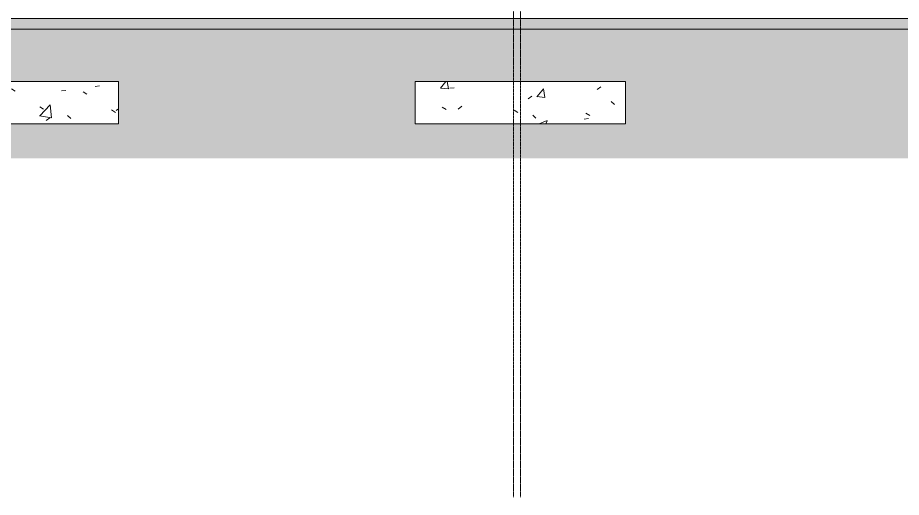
# Model space of a CAD drawing. Header units: inches. Extents: x 21386 to 98546, y -290 to 853.
# Drawn here: x 25404 to 25909, y -273 to 0 of the extents above; entities that cross this region are included whole.
import ezdxf

# ---------------------------------------------------------------- set-up
doc = ezdxf.new("R2010")
doc.units = ezdxf.units.IN
doc.header["$MEASUREMENT"] = 0
doc.linetypes.add('Grid Line 1_2_', pattern=[0.875, 0.5, -0.125, 0.125, -0.125])
for name, color, linetype, lineweight in [('A-FLOR', 192, 'Continuous', 13), ('A-FLOR-LEVL', 51, 'Continuous', 9), ('A-FLOR-PATT', 8, 'Continuous', 25), ('C-TOPO', 7, 'Continuous', 13), ('S-FNDN', 32, 'Continuous', 13), ('S-GRID', 1, 'Continuous', 9)]:
    doc.layers.add(name, color=color, linetype=linetype, lineweight=lineweight)
pattern_1 = [(50, (22097.104, 100.19), (55.0854, -4.81984), [5.76, -63.36]), (355, (22097.104, 100.19), (-10.6557, 57.7685), [4.608, -50.688]), (100.451, (22101.695, 99.787), (44.4295, 52.94866), [4.895, -53.848]), (46.184, (22097.104, 115.55), (81.9644, -12.7121), [8.64, -95.04]), (96.636, (22103.935, 114.49), (71.7815, 74.8124), [7.343, -80.772]), (351.184, (22097.1, 115.55), (71.782, 74.8124), [6.912, -76.032]), (21, (22104.784, 111.71), (45.84207, -30.92146), [5.76, -63.36]), (326, (22104.784, 111.71), (18.6871, 55.6915), [4.608, -50.688]), (71.451, (22108.605, 109.13), (64.5289, 24.7701), [4.895, -53.848]), (37.5, (22097.104, 100.189), (0.93389, 25.56682), [2.534, -47.539, 2.534, -48.922, -50.88]), (37.5, (22097.104, 100.189), (0.93389, 25.56682), [-101.53, 2.534, -48.346]), (7.5, (22097.104, 100.19), (20.20404, 30.2913), [2.534, -26.803, 2.534, -46.387, -19.392]), (7.5, (22097.104, 100.19), (20.20404, 30.2913), [-78.259, 2.534, -16.858]), (327.5, (22079.978, 100.19), (40.99778, -1.7324), [2.534, -16.666, 2.534, -57.37, -79.488]), (327.5, (22079.978, 100.19), (40.99778, -1.7324), [-79.104, 2.534, -76.954]), (317.5, (22072.298, 100.19), (44.78888, 7.68784), [2.534, -22.426, 2.534, -37.248, -56.448]), (317.5, (22072.298, 100.19), (44.78888, 7.68784), [-64.742, 2.534, -53.914])]

# ---------------------------------------------------------------- blocks, each defined once
blk = doc.blocks.new('Struct_Xcel_Sports Complex_rvt-1-Building Section - East_West looking North')
at = {"layer": 'A-FLOR-PATT', "lineweight": 9}
h = blk.add_hatch(dxfattribs=at)
h.set_pattern_fill('FP_15', color=256, style=0, pattern_type=2)
h.set_pattern_definition(pattern_1)
h.paths.add_polyline_path([(22772.64, -6), (26273.39, -6), (26273.39, 0), (22772.64, 0), (22772.64, -1.69)], flags=0)
at = {"layer": 'S-FNDN', "lineweight": 9}
h = blk.add_hatch(dxfattribs=at)
h.set_pattern_fill('FP_15', color=8, style=0, pattern_type=2)
h.set_pattern_definition(pattern_1)
h.paths.add_polyline_path([(25461.89, -60), (25461.89, -36), (25341.89, -36), (25341.89, -60)], flags=0)
h = blk.add_hatch(dxfattribs=at)
h.set_pattern_fill('FP_15', color=8, style=0, pattern_type=2)
h.set_pattern_definition(pattern_1)
h.paths.add_polyline_path([(25751.39, -60), (25751.39, -36), (25631.39, -36), (25631.39, -60)], flags=0)
at = {"layer": 'A-FLOR', "color": 7}
for p, q in [((26273.39, 0), (22772.64, 0)), ((26273.39, -6), (22772.64, -6))]:
    blk.add_line(p, q, dxfattribs=at)
at = {"layer": 'S-FNDN', "color": 7}
for p, q in [((25341.89, -36), (25461.89, -36)), ((25461.89, -36), (25461.89, -60)), ((25631.39, -36), (25751.39, -36)), ((25631.39, -36), (25631.39, -60)), ((25751.39, -36), (25751.39, -60)), ((25461.89, -60), (25341.89, -60)), ((25751.39, -60), (25631.39, -60))]:
    blk.add_line(p, q, dxfattribs=at)

msp = doc.modelspace()

# ---------------------------------------------------------------- hatches: boundary and pattern name
at = {"layer": 'C-TOPO', "lineweight": 9}
h = msp.add_hatch(dxfattribs=at)
h.set_pattern_fill('FP_2', color=8, style=0, pattern_type=2)
h.set_pattern_definition([(0, (22097.104, 100.19), (48, 48), [48, -48]), (0, (22097.104, 118.19), (48, 48), [48, -48]), (0, (22097.104, 136.19), (48, 48), [48, -48]), (90, (22103.104, 142.19), (-48, 48), [48, -48]), (90, (22121.104, 142.19), (-48, 48), [48, -48]), (90, (22139.104, 142.19), (-48, 48), [48, -48])])
h.paths.add_polyline_path([(24533.34, -79.81), (26363.98, -79.81), (26363.98, 0), (26283.39, 0), (26283.39, -36), (26326.39, -36), (26326.39, -60), (26206.39, -60), (26206.39, -36), (26273.39, -36), (26273.39, -6), (22772.64, -6), (22772.64, -36), (22837.39, -36), (22837.39, -60), (22772.64, -60), (22772.64, -79.81), (24526.02, -79.81)], flags=0)
h.paths.add_polyline_path([(23724.89, -60), (23604.89, -60), (23604.89, -36), (23724.89, -36)], flags=0)
h.paths.add_polyline_path([(25052.39, -60), (25052.39, -36), (25172.39, -36), (25172.39, -60)], flags=0)
h.paths.add_polyline_path([(23894.39, -60), (23894.39, -36), (24014.39, -36), (24014.39, -60), (23978.31, -60)], flags=0)
h.paths.add_polyline_path([(25341.89, -60), (25341.89, -36), (25461.89, -36), (25461.89, -60)], flags=0)
h.paths.add_polyline_path([(23315.39, -60), (23315.39, -36), (23435.39, -36), (23435.39, -60), (23324.21, -60)], flags=0)
h.paths.add_polyline_path([(25631.39, -60), (25631.39, -36), (25751.39, -36), (25751.39, -60)], flags=0)
h.paths.add_polyline_path([(24882.89, -60), (24762.89, -60), (24762.89, -36), (24882.89, -36)], flags=0)
h.paths.add_polyline_path([(25920.89, -60), (25920.89, -36), (26040.89, -36), (26040.89, -60)], flags=0)
h.paths.add_polyline_path([(24183.89, -60), (24183.89, -36), (24303.89, -36), (24303.89, -60)], flags=0)
h.paths.add_polyline_path([(24568.31, -60), (24473.39, -60), (24473.39, -36), (24593.39, -36), (24593.39, -60)], flags=0)
h.paths.add_polyline_path([(23135.45, -60), (23025.89, -60), (23025.89, -36), (23145.89, -36), (23145.89, -60)], flags=0)

# ---------------------------------------------------------------- linework, layer by layer
at = {"layer": 'A-FLOR', "color": 7}
msp.add_line((25980.83, 0), (24594.86, 0), dxfattribs=at)
at = {"layer": 'A-FLOR-LEVL', "linetype": 'Grid Line 1_2_'}
msp.add_line((21678.64, 0), (26557.32, 0), dxfattribs=at)
at = {"layer": 'S-GRID', "linetype": 'Grid Line 1_2_'}
for p, q in [((25687.39, -273.16), (25687.39, 671.89)), ((25691.39, -273.16), (25691.39, 671.89)), ((25691.39, -273.16), (25691.39, 671.89))]:
    msp.add_line(p, q, dxfattribs=at)

# ---------------------------------------------------------------- block references
at = {"lineweight": 5}
msp.add_blockref('Struct_Xcel_Sports Complex_rvt-1-Building Section - East_West looking North', (0, 0), dxfattribs=at)

doc.saveas('drawing.dxf')
